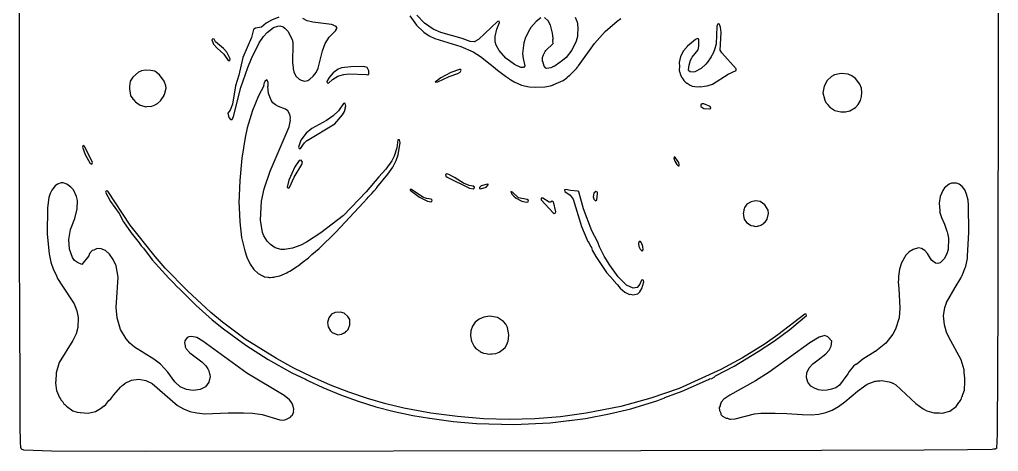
# Model space of a CAD drawing. Header units: millimetres. Extents: x 0 to 299, y 0 to 300.
# Drawn here: x 0 to 299.4, y 0.1 to 132.2 of the extents above; entities that cross this region are included whole.
import ezdxf

# ---------------------------------------------------------------- set-up
doc = ezdxf.new("R2010")
doc.units = ezdxf.units.MM
doc.layers.add('CUT', color=7, linetype='CONTINUOUS')

msp = doc.modelspace()

# ---------------------------------------------------------------- linework, layer by layer
at = {"layer": 'CUT'}
for points in [[(299.354, 208.3388), (299.1397, 45.2852), (298.9899, 5.5071), (298.7163, 0.9994), (298.6998, 0.9734), (298.5536, 0.8888), (298.4669, 0.8732), (298.3829, 0.858), (298.272, 0.838), (297.897, 0.7703), (297.46, 0.7049), (289.9103, 0.5614), (276.6677, 0.4661), (245.294, 0.3824), (190.0089, 0.2823), (38.6485, 0.1229), (9.7654, 0.2151), (1.339, 0.4651), (0.5907, 0.8007), (0.4794, 1.1708), (0.4655, 1.2183), (0.3957, 1.4919), (0.3182, 2.7356), (0.2196, 8.1627), (0.1851, 13.7815), (0.1792, 15.5294), (0.1754, 16.6614), (0.0838, 43.8508), (0.0307, 59.6063), (0.0307, 161.6471)], [(79.3544, 132.941), (77.0477, 132.0473), (75.4433, 131.1066), (74.0183, 129.9037), (72.1972, 129.5768), (71.5753, 129.159), (70.9555, 126.7642), (68.3182, 120.604), (67.0552, 115.2481), (66.0485, 111.9573), (65.1178, 106.332), (64.4693, 104.5402), (63.7522, 103.6537), (63.9778, 102.2889), (64.5776, 101.6338), (65.0304, 101.7212), (65.4519, 102.6396), (67.7011, 111.4757), (69.7901, 117.6199), (70.9305, 120.3642), (73.3355, 125.0841), (74.6251, 127.0331), (75.7595, 128.3194), (77.7046, 129.7705), (79.0376, 130.2269), (79.5799, 130.3653), (80.6787, 130.0026), (80.7833, 129.962), (81.1658, 129.6378), (82.043, 128.7035), (83.3624, 126.1785), (83.5052, 125.6496), (83.5444, 125.3036), (83.5578, 125.1857), (83.5661, 125.1123), (83.5843, 124.9518), (83.4422, 118.9616), (83.6541, 117.5712), (83.6549, 117.3834), (83.7085, 117.2145), (83.8614, 116.2113), (84.5369, 114.9774), (85.4769, 114.0319), (86.0908, 113.6769), (87.126, 113.4354), (88.1742, 113.6472), (88.7894, 113.9958), (89.8538, 114.9192), (90.682, 116.019), (91.336, 117.3678), (92.6139, 122.6698), (93.5136, 124.9104), (94.6608, 126.8204), (96.6525, 128.8473), (96.7957, 129.0727), (96.8586, 129.1273), (96.8566, 129.1687), (97.0596, 129.4884), (97.0753, 129.827), (96.8333, 130.175), (96.0878, 130.4784), (96.0578, 130.5046), (95.9951, 130.5161), (95.3715, 130.7698), (89.7323, 131.447), (87.9237, 131.8588), (86.6153, 132.5291)], [(119.4155, 133.4059), (121.416, 130.5829), (123.6867, 128.4319), (125.2608, 127.3134), (126.9879, 126.4063), (134.9619, 123.9848), (138.7177, 122.3533), (140.9775, 120.941), (143.937, 118.6442), (144.8503, 117.8565), (146.1285, 116.7542), (148.5866, 114.9107), (149.5023, 114.3251), (149.8523, 114.0534), (150.2553, 113.8435), (151.229, 113.2207), (153.5028, 112.1453), (155.8687, 111.623), (157.8045, 111.5308), (160.6005, 111.6537), (162.4134, 111.9609), (163.2598, 112.3227), (163.2964, 112.3324), (163.402, 112.3835), (166.2234, 113.5894), (167.391, 114.3883), (167.4405, 114.4758), (167.5765, 114.7164), (168.3136, 115.2367), (169.2206, 116.145), (169.659, 116.5234), (170.0204, 116.946), (170.3737, 117.2998), (170.6558, 117.689), (170.7851, 117.8401), (170.9685, 118.0545), (170.9536, 118.0996), (175.8719, 124.8838), (179.067, 128.5531), (182.7849, 131.7179), (182.7908, 131.7275), (183.932, 132.5888)], [(159.4272, 132.7403), (157.971, 131.6801), (156.3658, 129.8068), (155.9924, 129.0985), (154.8967, 127.1509), (154.8221, 126.8782), (154.7554, 126.7518), (154.2561, 125.1023), (153.8684, 121.8892), (154.0184, 120.3265), (154.5381, 118.0676), (154.1665, 117.5748), (153.327, 117.6273), (151.3244, 118.5177), (148.7588, 120.4652), (146.6451, 122.8242), (145.7758, 124.384), (145.4272, 125.4184), (145.4317, 127.0611), (145.9868, 129.3429), (146.7837, 131.302), (146.6421, 131.7153), (146.1442, 131.6907), (140.3753, 126.0978), (139.002, 125.3967), (137.8459, 125.522), (135.3495, 126.4763), (128.8914, 128.3218), (126.541, 129.2637), (123.8421, 131.0947), (121.4882, 133.6109)], [(169.9565, 133.0123), (170.3636, 131.9562), (170.4193, 131.7997), (170.47, 131.6575), (170.4809, 131.627), (170.4913, 131.5978), (170.646, 130.8103), (170.7406, 129.7367), (170.6532, 127.5237), (170.6041, 127.1719), (170.6015, 127.1532), (170.597, 127.1211), (170.5884, 127.0593), (170.1954, 125.6737), (168.9501, 122.9094), (167.1572, 120.681), (166.0973, 119.6804), (163.8126, 118.0647), (163.5635, 117.9489), (163.3532, 117.8667), (163.2986, 117.8453), (163.0087, 117.7319), (162.4565, 117.516), (161.2538, 117.3127), (160.9296, 117.3907), (160.472, 117.9567), (159.9994, 119.3994), (159.9845, 119.4606), (159.9712, 119.5153), (159.9662, 119.5358), (159.9651, 119.5403), (159.9265, 120.1304), (159.9343, 120.232), (159.9448, 120.3677), (159.948, 120.41), (159.9655, 120.6372), (160.2601, 121.4985), (160.7598, 122.4536), (160.9782, 122.7995), (163.1682, 124.8901), (163.1335, 125.5643), (163.1546, 125.626), (163.1189, 125.8474), (163.1094, 126.0326), (163.1557, 126.3147), (163.0911, 127.5091), (163.0167, 127.8336), (163.0055, 128.0512), (162.3799, 130.5726), (161.6707, 131.8952), (160.5624, 132.8377)]]:
    msp.add_lwpolyline(points, dxfattribs=at)
for points in [[(204.0128, 123.8101), (203.9234, 123.7377), (202.9066, 122.5729), (202.8162, 122.3094), (202.1211, 120.9075), (201.7364, 119.0748), (201.7945, 117.9057), (201.7362, 116.9093), (201.7953, 116.6347), (201.7737, 116.5699), (201.8571, 116.3473), (201.8764, 116.2576), (201.8816, 116.1529), (201.9204, 116.0533), (202.0066, 115.653), (202.4812, 114.5842), (202.5059, 114.5483), (202.5246, 114.5003), (202.622, 114.3797), (203.1328, 113.6383), (203.459, 113.3442), (203.596, 113.1747), (203.8315, 113.0084), (204.0207, 112.8378), (204.2058, 112.744), (205.0655, 112.1367), (205.7141, 111.8813), (207.3381, 111.6802), (208.0034, 111.7431), (208.3732, 111.7098), (209.4442, 111.8794), (210.2614, 111.9566), (211.9056, 112.5001), (216.6684, 115.5869), (219.1578, 116.6845), (219.1271, 117.2107), (214.7294, 122.0938), (214.3053, 122.8694), (214.6216, 128.2451), (214.4016, 129.8862), (214.0607, 130.7382), (213.7349, 130.8979), (213.4188, 130.7197), (213.3665, 130.4993), (213.2991, 130.4525), (213.2918, 130.1846), (213.2872, 130.1651), (213.0146, 124.782), (213.0013, 124.7287), (212.5562, 123.0406), (212.5361, 122.9699), (211.9025, 121.5682), (211.8532, 121.4743), (211.7826, 121.3397), (211.6578, 121.1022), (211.5412, 120.88), (210.4133, 119.2508), (209.9016, 118.6386), (208.4086, 117.2285), (206.5305, 116.2763), (206.0024, 116.2017), (205.2045, 116.2408), (205.0569, 116.2746), (204.6886, 116.5542), (204.5751, 116.9169), (204.7978, 118.3429), (205.1873, 119.8716), (205.5665, 120.5414), (205.7173, 120.7564), (205.7354, 120.7821), (205.738, 120.7858), (205.7391, 120.7874), (207.5786, 122.9504), (207.7707, 124.0737), (207.6909, 126.2092), (207.3232, 126.424), (206.7566, 126.1422), (204.2701, 124.1143)], [(60.4043, 123.5026), (62.4986, 121.6826), (63.8522, 119.7655), (64.3758, 119.7327), (64.4674, 120.2674), (63.4179, 122.2664), (62.3709, 123.4299), (59.9544, 125.4475), (59.5165, 126.2022), (59.1247, 126.3968), (58.7917, 126.0665), (59.3177, 124.7102)], [(97.3493, 114.9365), (97.6813, 115.0332), (99.2096, 115.4637), (100.7459, 115.6481), (106.0848, 115.3991), (106.5124, 115.3205), (106.5598, 115.377), (106.676, 115.3716), (106.9833, 115.7095), (106.8635, 115.9492), (106.8581, 116.5648), (106.2982, 117.6257), (105.3051, 117.9238), (101.3224, 117.8051), (98.4254, 117.4696), (97.4374, 117.0716), (95.9596, 115.9423), (94.654, 114.4881), (93.972, 113.2917), (94.0766, 112.9025), (94.5057, 112.8282), (95.7278, 113.9056)], [(134.9134, 116.9693), (134.5754, 116.9693), (131.933, 116.0168), (128.7989, 114.4498), (127.1397, 113.0671), (127.9386, 113.19), (131.3492, 114.8492), (134.0224, 115.771), (134.7291, 116.1704), (135.0363, 116.785)], [(42.2446, 106.5345), (43.1429, 107.3792), (43.7509, 108.3509), (44.1418, 108.7981), (44.1903, 109.0532), (44.3622, 109.328), (44.8577, 111.2249), (44.7915, 111.9276), (44.2772, 113.3509), (42.8199, 115.387), (41.346, 116.4308), (40.1382, 116.7013), (38.4282, 116.7298), (37.3156, 116.5574), (36.3814, 116.184), (34.6401, 114.6326), (33.8696, 113.3911), (33.6629, 111.7485), (33.6114, 111.5355), (33.6201, 111.4082), (33.6041, 111.2809), (33.6474, 111.0116), (33.6957, 110.3088), (33.841, 109.8072), (33.9766, 108.9636), (34.5623, 108.1867), (34.5845, 108.1457), (34.6087, 108.1158), (34.7736, 107.832), (34.95, 107.6724), (35.2712, 107.2462), (35.5248, 107.0689), (36.2827, 106.4664), (36.517, 106.3748), (36.9316, 106.0847), (38.0382, 105.7797), (38.5913, 105.5633), (38.9785, 105.6176), (40.4411, 105.7385), (41.4876, 106.2004), (41.5632, 106.2212), (41.6016, 106.2507)], [(68.9638, 96.1779), (67.9534, 89.8366), (67.3412, 83.0103), (67.1262, 76.1268), (67.162, 75.1731), (67.1542, 75.1661), (67.1818, 74.6435), (67.3411, 70.3975), (67.889, 65.6151), (68.8953, 61.4917), (69.5627, 59.5775), (70.542, 57.4643), (71.6865, 55.7773), (72.9438, 54.5822), (74.2898, 53.8058), (74.6036, 53.7297), (74.8783, 53.5677), (75.9072, 53.4132), (75.9918, 53.3927), (76.0383, 53.3936), (76.3699, 53.3438), (76.4207, 53.33), (76.6621, 53.3465), (77.3899, 53.3941), (77.4039, 53.3974), (77.809, 53.4252), (78.1041, 53.5227), (79.632, 53.8749), (81.7421, 54.7925), (82.176, 55.0552), (82.6539, 55.2626), (84.418, 56.3454), (84.8119, 56.651), (85.1877, 56.8785), (86.4025, 57.8846), (88.3557, 59.3995), (89.4229, 60.3862), (91.6253, 62.2102), (96.7286, 67.1902), (105.1955, 76.2921), (106.3404, 77.5086), (106.6546, 77.8607), (107.776, 79.0663), (108.4169, 79.8355), (109.2787, 80.8012), (109.3071, 80.904), (112.6907, 84.9654), (114.1648, 87.1314), (115.1881, 89.0878), (115.8197, 90.8743), (116.3909, 94.6629), (116.2071, 95.4353), (115.6561, 95.4585), (115.4171, 93.028), (114.5557, 90.4448), (113.8523, 89.0399), (112.0732, 86.4939), (109.8697, 84.1622), (106.0281, 79.5221), (99.0333, 72.3447), (92.1968, 67.018), (87.7433, 64.1), (86.0118, 63.2019), (83.5175, 62.3555), (81.0526, 61.8851), (80.0329, 61.8857), (78.2231, 62.3963), (76.7143, 63.4306), (75.7103, 64.4388), (74.6957, 66.0684), (74.2996, 67.122), (73.7121, 70.8825), (73.989, 76.6392), (73.9914, 76.6507), (74.8437, 80.4359), (76.6873, 85.9051), (82.4945, 99.4247), (82.8632, 101.4526), (82.8051, 101.6785), (82.8956, 102.3109), (82.7057, 103.2091), (82.0475, 104.3343), (81.3411, 104.8359), (79.1778, 105.627), (78.3053, 106.155), (77.5234, 106.8036), (76.9556, 107.5866), (76.14, 109.6686), (75.9639, 111.7899), (76.0113, 111.8688), (76.0113, 113.0671), (75.6118, 113.8045), (75.0588, 113.3436), (74.6593, 112.2375), (74.6837, 112.0181), (73.1259, 108.9471), (71.2281, 104.4455), (69.6379, 99.1217)], [(257.5173, 108.6841), (257.6354, 109.9592), (257.4578, 111.2652), (257.0198, 112.4937), (255.6909, 114.2189), (254.5675, 115.0544), (253.3585, 115.5907), (251.2511, 115.7778), (249.2341, 115.3291), (248.3471, 114.8635), (247.0075, 113.6084), (246.0465, 111.8289), (245.7095, 109.8781), (246.1238, 108.0136), (246.1995, 107.8795), (246.2483, 107.6129), (246.6184, 106.8818), (247.0553, 106.3645), (247.124, 106.2427), (247.7801, 105.4913), (249.3338, 104.3794), (251.1767, 103.9975), (251.5099, 104.0127), (251.7456, 103.9727), (251.9854, 104.0299), (252.2752, 104.0299), (252.3514, 104.051), (252.5534, 104.0602), (253.9007, 104.3639), (255.6017, 105.3443), (256.4786, 106.3102), (257.1311, 107.4376)], [(87.8296, 95.2452), (87.9945, 95.2766), (96.4749, 100.3772), (98.7794, 103.0503), (99.3939, 104.1565), (99.6705, 105.2012), (99.6404, 105.2098), (99.7973, 105.7062), (99.633, 106.596), (99.3585, 106.7071), (99.0581, 106.566), (97.5064, 104.2807), (95.9424, 102.781), (93.9293, 101.3893), (89.3808, 98.8876), (87.6653, 97.537), (86.0191, 95.3093), (85.3711, 93.187), (85.5365, 92.8279), (85.9637, 92.8169), (87.1267, 94.5807)], [(211.4262, 105.174), (211.1894, 105.6491), (209.2359, 106.4656), (208.75, 106.4999), (208.3424, 106.1551), (208.3392, 105.6645), (209.2368, 105.0053), (211.0898, 104.8905)], [(21.6059, 88.2016), (22.0945, 88.0254), (22.3117, 88.5275), (19.9332, 93.5171), (19.4267, 93.6684), (19.2359, 93.1755), (20.1066, 90.9819)], [(200.6368, 89.961), (200.2066, 90.2375), (200.053, 89.8381), (200.3603, 88.9163), (200.9748, 87.9023), (201.4664, 87.5029), (201.6815, 87.5336), (201.7737, 87.8409), (201.5893, 88.4861)], [(86.3522, 87.9159), (86.5717, 88.6434), (86.1394, 89.2497), (85.571, 89.0807), (84.2109, 87.1484), (82.3777, 83.1111), (81.8458, 80.9966), (82.1285, 80.6604), (82.5663, 80.8335), (83.997, 84.0636)], [(138.7849, 81.2655), (137.4637, 81.4805), (135.7738, 82.218), (133.0699, 83.9694), (131.257, 84.8912), (130.6425, 85.0141), (130.243, 84.8912), (130.3352, 84.3688), (130.8268, 84.0001), (137.6481, 80.6509), (138.7235, 80.4973), (139, 80.6202), (139.0922, 80.9582)], [(83.4414, 11.2623), (83.458, 11.2815), (83.7963, 12.0827), (83.8028, 12.1374), (83.8511, 12.2544), (83.8402, 12.4544), (83.9053, 13.0055), (83.7342, 13.943), (83.2929, 14.9448), (82.5833, 15.921), (80.9352, 17.2717), (69.5634, 24.0645), (56.0492, 33.862), (54.2601, 34.9402), (52.5988, 35.3312), (51.8819, 35.1368), (51.7375, 35.1502), (51.6162, 35.0647), (51.3162, 34.9833), (50.6084, 34.0081), (50.5093, 33.3363), (50.5459, 33.1181), (50.5416, 32.8848), (50.6341, 32.5925), (50.7094, 32.1437), (51.0194, 31.5055), (52.0548, 30.2724), (55.7153, 27.4999), (56.9774, 26.3271), (57.6173, 25.4146), (57.9129, 24.7727), (58.3066, 23.0784), (57.9491, 21.3217), (56.8797, 19.9289), (55.2428, 19.0607), (53.152, 18.7449), (51.0297, 19.0215), (49.1442, 19.8676), (47.4824, 21.378), (45.3487, 24.4058), (43.099, 26.8043), (41.0736, 28.3397), (35.1608, 32.0459), (33.7507, 33.2955), (32.6303, 34.5762), (30.9407, 37.4022), (29.8997, 40.9783), (29.5969, 44.1955), (29.5893, 44.3565), (29.6353, 45.6519), (30.2019, 53.4057), (29.5458, 56.8895), (28.6782, 58.8815), (27.5501, 60.5056), (26.3209, 61.5892), (24.9903, 62.1532), (23.7859, 62.1858), (22.7384, 61.6943), (22.1789, 61.57), (21.4415, 60.7096), (21.2147, 59.9686), (19.1154, 57.331), (17.7926, 57.8752), (16.8723, 58.5355), (16.177, 59.4941), (15.2515, 61.9624), (15.0558, 64.9689), (15.6452, 68.0095), (16.9148, 71.4224), (17.6632, 74.2923), (17.7007, 76.938), (17.459, 78.133), (16.4768, 80.1566), (15.711, 81.0099), (14.4613, 81.9075), (13.3353, 82.3), (12.7468, 82.2844), (11.6264, 81.8975), (10.9542, 81.4201), (9.844, 80.0526), (9.371, 79.0155), (9.0134, 77.8153), (8.5621, 74.6507), (8.4694, 66.6275), (9.0485, 60.5774), (9.5947, 58.0523), (10.3998, 55.6676), (11.1687, 54.1908), (11.242, 54.022), (11.2869, 53.899), (11.3194, 53.8434), (11.6616, 53.0545), (12.0787, 52.443), (12.7001, 51.2495), (16.7221, 45.2357), (17.5297, 43.177), (17.9028, 41.1034), (17.8104, 37.9925), (17.2961, 36.064), (16.2728, 34.02), (12.1774, 27.3299), (11.1699, 24.1536), (11.0717, 21.5784), (11.0514, 21.3478), (11.0606, 21.2869), (11.0511, 21.038), (11.2975, 18.7972), (11.9756, 17.3723), (12.2753, 16.5865), (12.5039, 16.2622), (12.6961, 15.8585), (13.2177, 15.2498), (13.5963, 14.7128), (13.9039, 14.4493), (14.3517, 13.9267), (16.278, 12.524), (17.6381, 12.0876), (18.547, 12.0238), (18.6193, 12.0036), (19.736, 11.9403), (21.0416, 11.8486), (23.2103, 12.3476), (24.7771, 13.2155), (25.7249, 13.9804), (25.7472, 13.9969), (25.754, 14.0039), (26.3807, 14.5097), (27.3742, 15.6697), (27.9419, 16.2533), (28.879, 17.4266), (30.8792, 19.7619), (30.9347, 19.8167), (30.9664, 19.8479), (31.3327, 20.2094), (31.4789, 20.341), (32.274, 20.9862), (34.2885, 21.9193), (36.4699, 22.2345), (38.6211, 21.8556), (40.533, 20.8872), (48.3346, 14.2249), (50.1726, 13.1198), (52.0454, 12.3648), (54.1884, 11.9067), (56.6526, 11.6652), (63.7957, 11.8839), (64.0161, 11.8851), (64.3535, 11.8871), (64.6784, 11.889), (68.4628, 11.9111), (71.2545, 11.8803), (74.2341, 11.4088), (79.6092, 9.7831), (80.6262, 9.6996), (81.4772, 9.8729), (82.8621, 10.5907), (83.2243, 11.0105), (83.393, 11.145)], [(141.1509, 81.3576), (140.6285, 80.8353), (140.7207, 80.528), (140.9665, 80.4359), (142.6872, 81.0196), (143.4246, 81.7571), (143.1481, 81.88)], [(229.764, 11.8125), (230.6383, 11.8049), (231.1006, 11.8009), (234.6478, 11.7382), (239.3484, 11.3895), (242.1236, 11.3582), (244.4568, 11.5385), (246.5728, 11.996), (248.5339, 12.7646), (250.4426, 13.8285), (252.3833, 15.2551), (256.2218, 18.5706), (259.1994, 20.6584), (261.6999, 21.6249), (262.0093, 21.6557), (262.3987, 21.6944), (263.1285, 21.7669), (263.5766, 21.8114), (265.9082, 21.4549), (266.9116, 21.1093), (266.9758, 21.0746), (267.0104, 21.0559), (267.231, 20.9367), (267.2782, 20.9113), (268.0309, 20.4566), (274.0656, 14.7719), (276.3393, 13.1255), (277.466, 12.5627), (279.6269, 11.968), (281.3019, 11.8934), (282.0423, 11.8219), (282.1574, 11.8553), (282.1679, 11.8549), (284.4913, 12.4471), (286.4242, 13.8449), (287.2925, 15.1159), (287.4678, 15.2911), (287.6095, 15.5798), (287.9376, 16.06), (288.207, 16.7974), (288.3377, 17.0637), (288.4178, 17.3744), (288.977, 18.9049), (289.1028, 21.5058), (289.0687, 21.9964), (289.1007, 22.5573), (288.9166, 24.224), (288.9133, 24.2363), (288.8567, 25.0517), (288.0065, 28.1638), (284.1548, 35.038), (283.4586, 36.589), (282.8391, 38.8517), (282.5604, 41.5694), (282.96, 44.1809), (283.4361, 45.5764), (283.4436, 45.5904), (283.4526, 45.6074), (283.474, 45.6477), (283.5081, 45.7118), (286.1347, 50.2467), (287.8685, 53.0895), (288.0822, 53.6091), (288.1667, 53.7551), (288.6279, 54.9362), (289.2205, 56.3772), (289.2469, 56.5215), (289.3543, 56.7965), (289.8696, 59.1826), (289.9083, 59.9076), (289.9327, 60.0201), (290.0011, 61.6425), (290.3012, 67.2546), (290.2391, 75.4551), (290.0831, 77.0154), (289.6309, 78.786), (289.0394, 80.1726), (288.2223, 81.1955), (287.3121, 81.8736), (286.5286, 82.1632), (285.0122, 82.171), (284.2645, 81.9116), (282.9057, 80.7895), (282.3517, 79.9959), (281.5283, 78.1372), (281.2591, 76.1028), (281.4738, 73.8473), (281.491, 73.7876), (281.3853, 73.4917), (281.9691, 71.7096), (282.8277, 69.649), (283.048, 69.069), (283.4724, 67.8481), (283.5741, 67.5557), (283.6484, 67.3419), (283.7998, 66.9066), (284.0838, 65.4159), (283.9856, 61.8881), (283.5659, 60.6074), (282.7389, 59.0936), (281.489, 57.8239), (280.8005, 57.5835), (280.0848, 57.6862), (278.9008, 58.6877), (277.6737, 60.7062), (276.8195, 61.5706), (275.8344, 62.1729), (274.9144, 62.3679), (273.2731, 61.9462), (272.0633, 61.1729), (271.0236, 60.154), (269.6675, 57.8527), (269.0585, 55.9184), (268.7507, 53.7654), (268.7966, 52.7986), (268.7222, 51.9304), (268.9284, 50.0177), (269.2122, 44.033), (268.9638, 40.9799), (267.8916, 37.525), (267.0779, 35.9982), (264.8958, 33.2323), (261.9149, 30.7734), (261.7409, 30.6684), (261.7205, 30.6594), (261.7134, 30.6518), (257.8893, 28.3441), (256.0118, 26.867), (255.8942, 26.747), (255.6675, 26.7264), (255.0222, 26.2041), (253.7624, 24.6063), (253.337, 23.8327), (250.7128, 20.4057), (249.6225, 19.6296), (248.3542, 19.1211), (247.0271, 18.837), (245.6382, 18.8051), (244.3098, 18.9955), (243.1012, 19.4276), (242.0179, 20.1101), (241.0427, 21.3406), (240.6502, 22.7903), (240.7825, 24.1544), (241.4375, 25.7286), (242.5623, 26.8796), (244.2127, 28.1641), (246.595, 29.9338), (247.6072, 31.0997), (248.2557, 32.3193), (248.4151, 33.8432), (247.2211, 35.154), (246.2638, 35.5461), (244.498, 35.0408), (241.7111, 33.3115), (229.2313, 24.3671), (225.044, 21.7196), (217.1984, 17.3678), (215.3778, 16.0632), (214.6175, 15.1681), (214.2962, 14.3011), (214.2511, 14.2441), (214.2234, 14.1044), (214.0054, 13.5161), (214.0795, 12.6132), (214.2952, 12.2583), (214.4837, 11.8363), (214.4329, 11.4555), (215.0167, 10.8717), (216.0921, 10.2879), (216.4838, 10.2523), (217.0827, 10.0266), (217.3167, 10.036), (217.4002, 10.0103), (218.8509, 10.0703), (224.7918, 11.6267), (226.6773, 11.8394), (228.9492, 11.8196)], [(30.4342, 72.8712), (31.827, 70.3884), (34.1929, 67.0392), (36.6379, 63.8923), (37.2307, 63.0343), (37.8973, 62.2713), (40.6147, 58.7739), (45.6538, 53.1817), (47.1986, 51.6255), (48.0323, 50.6713), (49.2843, 49.5246), (54.042, 44.732), (58.8968, 40.3996), (62.3688, 37.6035), (69.1901, 32.5951), (76.042, 28.2013), (83.3241, 24.1454), (87.4135, 22.2006), (87.7349, 22.0218), (88.3429, 21.7586), (92.7571, 19.6594), (98.1956, 17.4164), (103.5727, 15.4499), (108.9805, 13.76), (114.5419, 12.3158), (120.257, 11.1175), (125.4314, 10.3452), (125.4581, 10.3406), (125.4938, 10.3359), (132.609, 9.2739), (139.7682, 8.6594), (151.1983, 8.3522), (162.2905, 8.8438), (168.0191, 9.5639), (168.1445, 9.5762), (168.2345, 9.591), (173.0447, 10.1957), (180.3268, 11.5784), (186.9329, 13.1762), (195.1675, 15.6957), (197.2262, 16.5561), (197.32, 16.6616), (202.6059, 18.5902), (210.7368, 22.1485), (211.0376, 22.303), (211.6982, 22.4555), (212.4664, 22.8242), (212.8259, 23.2215), (218.5581, 26.1657), (225.9259, 30.6466), (230.8673, 33.9915), (235.6047, 37.4676), (240.7086, 41.6909), (240.5357, 42.0848), (240.1056, 42.0792), (231.8906, 35.7783), (228.003, 33.0631), (221.0856, 28.759), (214.4275, 25.1528), (201.688, 19.3995), (193.0747, 16.4467), (183.8549, 13.8651), (173.2531, 11.8002), (165.397, 10.7261), (157.5583, 10.1089), (149.7435, 9.9248), (141.8969, 10.1408), (133.9284, 10.7874), (125.8072, 11.8645), (117.5207, 13.3684), (112.0219, 14.6657), (106.419, 16.2671), (100.7583, 18.2057), (95.0818, 20.4149), (89.4495, 22.9074), (83.926, 25.6229), (78.6029, 28.5464), (69.001, 34.5178), (62.0593, 39.709), (58.4774, 42.6734), (51.3507, 49.2165), (44.5823, 56.1996), (41.4637, 59.7504), (33.8742, 69.3064), (27.0362, 79.7621), (26.5493, 79.87), (26.3555, 79.4104), (27.8786, 76.57)], [(125.8799, 77.2711), (124.4972, 77.4861), (123.3911, 77.9163), (119.8576, 80.2208), (119.4581, 80.2208), (119.4581, 80.0057), (122.285, 77.947), (124.7431, 76.6565), (125.7877, 76.4414), (126.095, 76.5951), (126.1872, 76.9638)], [(155.2849, 77.1789), (152.581, 77.7319), (150.7989, 79.4526), (150.2151, 79.6677), (150.5838, 78.8381), (151.1676, 78.1928), (151.905, 77.5783), (153.595, 76.6873), (155.0698, 76.3493), (155.5307, 76.4722), (155.6843, 76.8409)], [(169.2808, 77.2815), (171.8156, 68.9442), (173.4441, 65.0727), (173.8435, 64.366), (174.0005, 64.2265), (174.6189, 62.9474), (174.8934, 62.4823), (175.1648, 61.6929), (176.2402, 59.7571), (179.4972, 54.9024), (181.6086, 52.4981), (181.6914, 52.3884), (182.8551, 51.0732), (182.8781, 51.0526), (183.7067, 50.1091), (185.1201, 48.8493), (186.5642, 48.1733), (186.8768, 48.2567), (187.5688, 48.0277), (189.1178, 48.3441), (189.6948, 48.9295), (190.2788, 49.9599), (190.902, 52.0091), (190.8607, 52.4623), (190.5694, 52.6228), (190.2603, 52.4999), (189.745, 51.2453), (188.9133, 50.3186), (187.6349, 50.1178), (185.5806, 50.9846), (183.0929, 53.5604), (180.494, 57.0852), (178.7635, 59.8963), (177.3453, 62.7313), (176.9078, 64.1597), (175.0336, 67.6321), (172.4483, 74.372), (171.0292, 79.5647), (170.7502, 79.7515), (168.4818, 79.9545), (167.0875, 80.291), (166.6961, 80.1209), (166.7177, 79.6637), (168.4128, 78.4801)], [(176.2095, 79.6062), (175.6257, 79.1146), (175.4413, 78.0392), (175.6257, 77.2711), (176.1173, 76.7487), (176.5474, 77.0867), (176.7933, 78.8995), (176.7318, 79.3912)], [(163.5197, 72.9241), (163.8401, 73.0093), (163.9708, 73.3859), (163.2757, 76.5306), (162.9298, 76.655), (162.3575, 76.3654), (161.9777, 76.3969), (159.9978, 77.6559), (159.5397, 77.5682), (159.5157, 77.0721), (163.2136, 73.1101)], [(227.0696, 69.5509), (227.1904, 69.6493), (227.5968, 69.9029), (227.7902, 70.1377), (228.0293, 70.3076), (228.6314, 71.15), (229.0858, 72.9118), (228.9279, 73.9394), (227.9663, 75.5398), (226.4628, 76.537), (225.093, 76.7834), (223.7024, 76.5217), (222.4705, 75.7302), (221.9781, 75.1117), (221.9761, 75.111), (221.9743, 75.1071), (221.6937, 74.7545), (221.6058, 74.3033), (221.4961, 74.064), (221.3738, 73.2648), (221.3845, 73.1664), (221.3409, 72.9422), (221.397, 72.513), (221.3511, 72.4425), (221.4401, 72.1827), (221.576, 71.1424), (222.3215, 70.1424), (223.3886, 69.4389), (223.4675, 69.3798), (223.4851, 69.3753), (223.6105, 69.2927), (224.4354, 69.1114), (224.6187, 69.0278), (224.7921, 69.033), (225.0454, 68.9774), (225.0655, 68.9722), (225.0671, 68.9726), (225.0679, 68.9724), (225.5268, 69.0552), (225.8127, 69.0639), (226.0201, 69.1442), (226.5183, 69.2341), (226.6548, 69.3311), (226.6949, 69.3402), (226.9719, 69.513)], [(189.8826, 64.366), (189.5446, 64.3968), (189.2681, 63.7822), (189.4217, 62.7683), (189.7904, 62.0001), (190.3742, 61.3856), (190.6815, 61.7543), (190.6201, 62.8605), (190.2206, 63.9359)], [(99.4088, 36.4242), (99.4699, 36.4814), (99.6135, 36.5422), (99.9095, 36.8655), (99.9684, 36.9125), (100.002, 36.9666), (100.086, 37.0583), (100.5227, 37.4673), (101.0584, 38.8919), (101.0512, 39.072), (101.0552, 39.0824), (101.0561, 39.9332), (101.014, 40.0096), (100.996, 40.4608), (100.4189, 41.409), (99.2622, 42.441), (98.1723, 42.7081), (96.5732, 42.6079), (95.4091, 42.0754), (94.5757, 40.9822), (94.1985, 39.5883), (94.2953, 38.9204), (94.288, 38.8672), (94.3101, 38.8182), (94.3911, 38.2593), (95.0701, 37.0439), (95.6522, 36.5258), (97.3162, 35.8142), (98.4739, 35.9932), (99.1045, 36.2839), (99.2124, 36.3095), (99.2843, 36.3668)], [(149.2106, 33.2336), (149.2628, 33.5478), (149.4094, 33.7954), (149.6278, 35.7293), (149.6257, 35.7331), (149.6347, 35.7869), (149.2005, 38.043), (148.6857, 39.0512), (147.9784, 39.8778), (146.1448, 41.0604), (143.7822, 41.4746), (142.0218, 41.2322), (140.542, 40.5826), (139.3927, 39.6258), (138.5543, 38.4118), (138.0466, 36.9919), (137.925, 35.4894), (138.2453, 33.8504), (139.0551, 32.2526), (139.6729, 31.5184), (140.0114, 31.2991), (140.3466, 31.0139), (140.6748, 30.8639), (140.8459, 30.6987), (141.1901, 30.5351), (141.3855, 30.4085), (141.5329, 30.3723), (141.9343, 30.1816), (142.7385, 30.0758), (143.5012, 29.8882), (144.0468, 29.9413), (144.2445, 29.918), (144.5906, 29.9941), (145.641, 30.0963), (146.6462, 30.4949), (147.9386, 31.3864), (148.5065, 31.9619)]]:
    msp.add_lwpolyline(points, close=True, dxfattribs=at)

doc.saveas('drawing.dxf')
